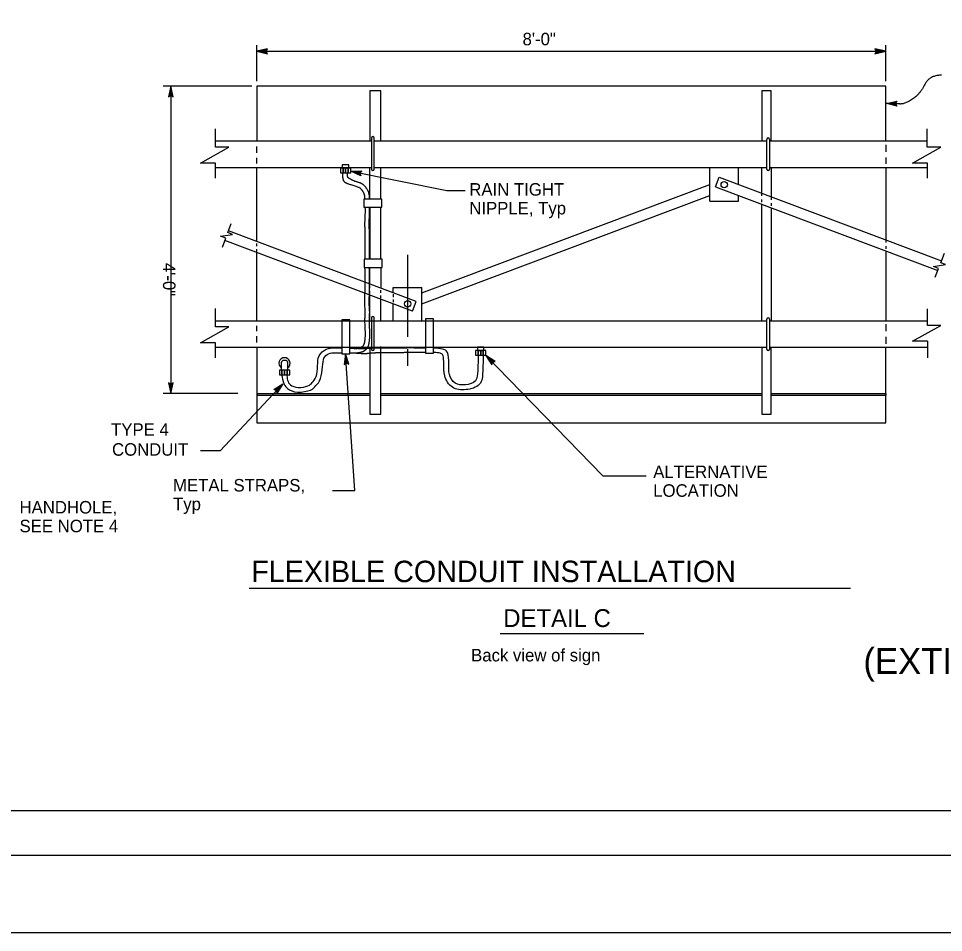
# Model space of a CAD drawing. Extents: x -894 to 866, y -472 to 714.
# Drawn here: x -160 to 358, y -472 to 39 of the extents above; entities that cross this region are included whole.
import ezdxf

# ---------------------------------------------------------------- set-up
doc = ezdxf.new("R2010")
doc.units = 0
for name, color, linetype in [('47 Electrical', 7, 'Continuous'), ('5 Exist Utils', 7, 'Continuous'), ('56 Stage 3 Anno', 7, 'Continuous'), ('57 Undefined', 7, 'Continuous'), ('60 Nongeo Data', 7, 'Continuous'), ('border_INSIDE-BORDER-anno', 7, 'Continuous'), ('border_PLOTTING-ELEMENTS', 7, 'Continuous'), ('border_rw_22x34_Cut_Lines', 7, 'Continuous'), ('border_SHEET', 7, 'Continuous')]:
    doc.layers.add(name, color=color, linetype=linetype)

msp = doc.modelspace()

# ---------------------------------------------------------------- linework, layer by layer
at = {"layer": '47 Electrical'}
for p, q in [((25.11, -44.85), (21.47, -44.85)), ((97.05, -144.89), (97.05, -144.89)), ((-9.02, -157.85), (-12.66, -157.85))]:
    msp.add_line(p, q, dxfattribs=at)
for points in [[(21.85, -47.43), (21.85, -44.85), (20.41, -44.85), (20.41, -47.43)], [(23.29, -47.43), (23.29, -44.85), (21.85, -44.85), (21.85, -47.43)], [(24.73, -47.43), (24.73, -44.85), (23.29, -44.85), (23.29, -47.43)], [(26.18, -47.43), (26.18, -44.85), (24.73, -44.85), (24.73, -47.43)], [(72.44, -128.98), (67.93, -128.98), (67.93, -148.27), (72.44, -148.27)], [(101.75, -146.85), (95.99, -146.85), (95.99, -149.43), (101.75, -149.43)], [(100.69, -146.73), (100.69, -144.89), (97.05, -144.89), (97.05, -146.73)], [(-12.28, -160.43), (-12.28, -157.85), (-13.72, -157.85), (-13.72, -160.43)], [(-10.84, -160.43), (-10.84, -157.85), (-12.28, -157.85), (-12.28, -160.43)], [(-9.4, -160.43), (-9.4, -157.85), (-10.84, -157.85), (-10.84, -160.43)], [(-7.96, -160.43), (-7.96, -157.85), (-9.4, -157.85), (-9.4, -160.43)]]:
    msp.add_lwpolyline(points, close=True, dxfattribs=at)
for points in [[(20.41, -45.25), (20.41, -47.02)], [(21.44, -44.85), (20.82, -44.85)], [(25.11, -44.85), (25.11, -42.89), (21.47, -42.89), (21.47, -44.85)], [(21.85, -45.25), (21.85, -47.02)], [(21.85, -47.02), (21.85, -45.25)], [(22.88, -44.85), (22.26, -44.85)], [(23.29, -45.25), (23.29, -47.02)], [(23.29, -47.02), (23.29, -45.25)], [(24.33, -44.85), (23.7, -44.85)], [(24.73, -45.25), (24.73, -47.02)], [(24.73, -47.02), (24.73, -45.25)], [(25.77, -44.85), (25.14, -44.85)], [(26.18, -47.02), (26.18, -45.25)], [(20.82, -47.43), (21.44, -47.43)], [(22.26, -47.43), (22.88, -47.43)], [(23.7, -47.43), (24.33, -47.43)], [(25.14, -47.43), (25.77, -47.43)], [(95.99, -147.26), (95.99, -149.02)], [(97.02, -146.85), (96.39, -146.85)], [(96.39, -149.43), (97.02, -149.43)], [(97.43, -149.02), (97.43, -147.26)], [(97.43, -147.26), (97.43, -149.02)], [(98.46, -146.85), (97.84, -146.85)], [(97.84, -149.43), (98.46, -149.43)], [(98.87, -147.26), (98.87, -149.02)], [(98.87, -149.02), (98.87, -147.26)], [(99.9, -146.85), (99.28, -146.85)], [(99.28, -149.43), (99.9, -149.43)], [(100.31, -147.26), (100.31, -149.02)], [(100.31, -149.02), (100.31, -147.26)], [(101.35, -146.85), (100.72, -146.85)], [(100.72, -149.43), (101.35, -149.43)], [(101.75, -149.02), (101.75, -147.26)], [(-12.66, -153.71), (-12.66, -157.85)], [(-10.38, -152.35), (-11.3, -152.35)], [(-9.02, -157.85), (-9.02, -153.71)], [(-13.72, -158.26), (-13.72, -160.02)], [(-12.69, -157.85), (-13.31, -157.85)], [(-12.28, -158.26), (-12.28, -160.02)], [(-12.28, -160.02), (-12.28, -158.26)], [(-11.25, -157.85), (-11.87, -157.85)], [(-10.84, -158.26), (-10.84, -160.02)], [(-10.84, -160.02), (-10.84, -158.26)], [(-9.81, -157.85), (-10.43, -157.85)], [(-9.4, -158.26), (-9.4, -160.02)], [(-9.4, -160.02), (-9.4, -158.26)], [(-8.36, -157.85), (-8.99, -157.85)], [(-7.96, -160.02), (-7.96, -158.26)], [(-13.31, -160.43), (-12.69, -160.43)], [(-11.87, -160.43), (-11.25, -160.43)], [(-10.43, -160.43), (-9.81, -160.43)], [(-8.99, -160.43), (-8.36, -160.43)]]:
    msp.add_lwpolyline(points, dxfattribs=at)
for centre, radius, start, end in [((20.82, -45.25), 0.408, 90, 180), ((21.44, -45.25), 0.408, 0, 90), ((22.26, -45.25), 0.408, 90, 180), ((22.88, -45.25), 0.408, 0, 90), ((23.7, -45.25), 0.408, 90, 180), ((24.33, -45.25), 0.408, 0, 90), ((25.14, -45.25), 0.408, 90, 180), ((25.77, -45.25), 0.408, 0, 90), ((20.82, -47.02), 0.408, 180, 270), ((21.44, -47.02), 0.408, 270, 0), ((22.26, -47.02), 0.408, 180, 270), ((22.88, -47.02), 0.408, 270, 0), ((23.7, -47.02), 0.408, 180, 270), ((24.33, -47.02), 0.408, 270, 0), ((25.14, -47.02), 0.408, 180, 270), ((25.77, -47.02), 0.408, 270, 0), ((96.39, -147.26), 0.408, 90, 180), ((96.39, -149.02), 0.408, 180, 270), ((97.02, -147.26), 0.408, 0, 90), ((97.02, -149.02), 0.408, 270, 0), ((97.84, -147.26), 0.408, 90, 180), ((97.84, -149.02), 0.408, 180, 270), ((98.46, -147.26), 0.408, 0, 90), ((98.46, -149.02), 0.408, 270, 0), ((99.28, -147.26), 0.408, 90, 180), ((99.28, -149.02), 0.408, 180, 270), ((99.9, -147.26), 0.408, 0, 90), ((99.9, -149.02), 0.408, 270, 0), ((100.72, -147.26), 0.408, 90, 180), ((100.72, -149.02), 0.408, 180, 270), ((101.35, -147.26), 0.408, 0, 90), ((101.35, -149.02), 0.408, 270, 0), ((-10.88, -153.91), 3.1, 306.8173, 234.8541), ((-11.3, -153.71), 1.36, 90, 180), ((-10.38, -153.71), 1.36, 0, 90), ((-13.31, -158.26), 0.408, 90, 180), ((-13.31, -160.02), 0.408, 180, 270), ((-12.69, -158.26), 0.408, 0, 90), ((-12.69, -160.02), 0.408, 270, 0), ((-11.87, -158.26), 0.408, 90, 180), ((-11.87, -160.02), 0.408, 180, 270), ((-11.25, -158.26), 0.408, 0, 90), ((-11.25, -160.02), 0.408, 270, 0), ((-10.43, -158.26), 0.408, 90, 180), ((-10.43, -160.02), 0.408, 180, 270), ((-9.81, -158.26), 0.408, 0, 90), ((-9.81, -160.02), 0.408, 270, 0), ((-8.99, -158.26), 0.408, 90, 180), ((-8.99, -160.02), 0.408, 180, 270), ((-8.36, -158.26), 0.408, 0, 90), ((-8.36, -160.02), 0.408, 270, 0)]:
    msp.add_arc(centre, radius, start, end, dxfattribs=at)
for points, degree in [([(34.09, -62.07), (34.1, -59.55), (32.47, -56.9), (30.98, -55.53), (25.21, -53.8), (22.71, -52.79), (21.68, -50.53), (21.71, -47.37)], 2), ([(36.71, -62.09), (36.72, -58.82), (34.51, -55.22), (32.35, -53.23), (28.25, -52.14), (25.51, -50.59), (24.3, -49.97), (24.32, -47.39)], 2), ([(34.14, -66.66), (34.22, -68.55), (34.09, -70.8), (34.22, -72.05), (33.72, -76.35), (34.18, -77.95), (34.1, -81.17), (34.04, -95.67)], 3), ([(36.47, -66.66), (36.5, -68.8), (36.4, -70.78), (36.53, -72.06), (36.05, -76.15), (36.48, -77.65), (36.39, -81.33), (36.4, -95.7)], 3), ([(33.95, -100.19), (34.21, -110.73), (33.69, -119.84), (34.15, -125.09), (33.95, -127.65), (33.95, -132.86), (34.28, -137.53), (33.95, -141.84), (33.39, -143.82), (32.13, -145.23), (29.92, -145.75), (28.62, -145.83), (28.23, -145.75), (27.19, -145.75), (25.65, -145.55)], 2), ([(36.34, -100.34), (36.71, -110.8), (36.2, -119.8), (36.66, -125.07), (36.45, -127.75), (36.45, -132.77), (36.79, -137.53), (36.43, -142.22), (35.77, -145.05), (33.42, -147.49), (30.21, -148.24), (28.62, -148.24), (28.23, -148.24), (27.19, -148.24), (25.71, -148.26)], 2), ([(-12.27, -160.15), (-12.4, -160.5), (-11.85, -164.6), (-9.9, -168.12), (-4.01, -170.84), (4.78, -168.97), (6.44, -166.63), (9.7, -163.24), (10.44, -155.36), (10.79, -150.76), (13.55, -148.15), (17.46, -148.08), (19.89, -147.98), (21.09, -148.16)], 3), ([(-9.4, -160.48), (-9.64, -160.97), (-9.27, -163.74), (-7.98, -166.05), (-3.69, -168.03), (3.2, -166.56), (4.37, -164.91), (7.12, -162.05), (7.76, -155.27), (7.6, -149.4), (12.57, -145.52), (17.17, -145.28), (19.9, -145.3), (20.75, -145.3)], 3), ([(67.92, -147.95), (64.29, -147.93), (60.8, -147.93), (57.21, -147.9), (53.66, -148.17), (48.56, -148.13), (46.12, -148.17), (43.52, -148.03), (41.78, -148.07), (36.02, -148.43), (35.3, -148.6), (33.75, -148.58), (32.02, -148.58), (30.66, -148.44), (29.54, -148.39), (28.97, -148.35), (25.62, -148.3)], 2), ([(67.95, -145.54), (62.64, -145.54), (60.83, -145.27), (58.31, -145.37), (53.54, -145.5), (49.08, -145.5), (46.19, -145.5), (41.99, -145.56), (39.87, -145.36), (36.22, -145.67), (35.54, -145.71), (33.79, -145.92), (32.88, -145.82), (30.86, -145.78), (29.7, -145.73), (29.09, -145.69), (25.65, -145.64)], 2), ([(97.43, -149.43), (97.39, -154.14), (97.23, -158.09), (96.94, -164.54), (90.21, -166.4), (84.13, -165.83), (80.76, -160.16), (81.14, -154.27), (80.71, -146.86), (77.66, -145.98), (74.62, -145.48), (72.47, -145.51)], 3), ([(100.23, -149.45), (100.19, -154.21), (100.03, -158.21), (99.65, -166.7), (90.46, -169.24), (82.45, -168.48), (77.91, -160.85), (78.33, -154.26), (78.03, -148.94), (76.29, -148.24), (74.43, -147.96), (72.48, -147.9)], 3)]:
    msp.add_open_spline(points, degree=degree, dxfattribs=at)
at = {"layer": '5 Exist Utils'}
for p, q in [((-26.38, 20.63), (-26.38, 20.63)), ((-26.38, 1.14), (-26.38, 1.14)), ((-26.38, 1.14), (-26.38, 1.14)), ((325.4, 1.14), (325.4, 1.14)), ((-74.5, -170.79), (-74.5, -170.79)), ((-26.38, -170.79), (-26.38, -170.79))]:
    msp.add_line(p, q, dxfattribs=at)
at = {"layer": '56 Stage 3 Anno'}
for p, q in [((-26.38, 3.98), (-26.38, 24.1)), ((-20.38, 21.97), (-26.38, 20.63)), ((-20.6, 21.62), (-25, 20.63)), ((-20.83, 21.26), (-23.62, 20.64)), ((-21.01, 20.91), (-22.24, 20.64)), ((-21.18, 20.63), (-20.38, 21.97)), ((-20.38, 21.97), (-20.38, 21.97)), ((325.4, 20.63), (319.4, 21.96)), ((319.4, 21.96), (319.4, 21.96)), ((319.4, 21.96), (320.2, 20.63)), ((324.01, 20.64), (319.64, 21.6)), ((322.64, 20.63), (319.81, 21.26)), ((321.26, 20.63), (320.05, 20.9)), ((325.4, 3.98), (325.4, 24.1)), ((-26.38, 20.63), (325.4, 20.63)), ((-26.38, 20.63), (-26.38, 20.63)), ((-26.38, 20.63), (-20.38, 19.3)), ((-24.99, 20.63), (-20.62, 19.66)), ((-23.62, 20.64), (-20.8, 20.01)), ((-22.24, 20.64), (-21.03, 20.37)), ((-20.38, 19.3), (-21.18, 20.63)), ((-20.38, 19.3), (-20.38, 19.3)), ((320.2, 20.63), (319.4, 19.29)), ((319.4, 19.29), (325.4, 20.63)), ((319.4, 19.29), (319.4, 19.29)), ((319.62, 19.65), (324.02, 20.63)), ((319.85, 20.01), (322.64, 20.63)), ((320.03, 20.36), (321.26, 20.63)), ((325.4, 20.63), (325.4, 20.63)), ((-29.22, 1.14), (-78.74, 1.14)), ((-74.5, 1.14), (-75.83, -4.86)), ((-74.5, 1.14), (-74.5, -170.79)), ((-73.16, -4.86), (-74.5, 1.14)), ((-74.5, 1.14), (-74.5, 1.14)), ((-75.83, -4.86), (-74.5, -4.06)), ((-75.83, -4.86), (-75.83, -4.86)), ((-74.5, -0.25), (-75.47, -4.62)), ((-74.49, -1.62), (-75.12, -4.44)), ((-74.49, -3), (-74.76, -4.21)), ((-73.51, -4.64), (-74.5, -0.24)), ((-74.5, -4.06), (-73.16, -4.86)), ((-73.87, -4.41), (-74.49, -1.62)), ((-74.22, -4.23), (-74.49, -3)), ((-73.16, -4.86), (-73.16, -4.86)), ((106.91, -152.96), (101.75, -149.6)), ((101.75, -149.6), (101.75, -149.6)), ((101.75, -149.6), (105, -154.82)), ((106.5, -153.05), (102.72, -150.59)), ((102.72, -150.6), (105.09, -154.4)), ((106.08, -153.13), (103.69, -151.58)), ((103.69, -151.58), (105.22, -154.03)), ((105.71, -153.25), (104.65, -152.56)), ((104.65, -152.56), (105.31, -153.62)), ((105, -154.82), (105.39, -153.32)), ((105, -154.82), (105, -154.82)), ((105.39, -153.32), (106.91, -152.96)), ((106.91, -152.96), (106.91, -152.96)), ((-74.5, -165.59), (-75.84, -164.79)), ((-75.84, -164.79), (-75.84, -164.79)), ((-75.84, -164.79), (-74.5, -170.79)), ((-75.48, -165.01), (-74.5, -169.41)), ((-75.12, -165.24), (-74.5, -168.03)), ((-74.77, -165.42), (-74.5, -166.64)), ((-74.5, -170.79), (-73.17, -164.79)), ((-73.17, -164.79), (-74.5, -165.59)), ((-74.5, -168.03), (-73.87, -165.2)), ((-74.5, -166.64), (-74.23, -165.44)), ((-74.49, -169.4), (-73.53, -165.02)), ((-73.17, -164.79), (-73.17, -164.79)), ((-36.91, -170.79), (-78.74, -170.79)), ((-74.5, -170.79), (-74.5, -170.79))]:
    msp.add_line(p, q, dxfattribs=at)
for points in [[(331.67, -9.99), (325.76, -8.67), (331.67, -7.37), (331.46, -7.71), (327.13, -8.67), (331.46, -9.64), (331.25, -9.29), (328.48, -8.68), (331.25, -8.06), (331.04, -8.41), (329.84, -8.68), (331.04, -8.95), (330.88, -8.67), (331.67, -7.37), (330.88, -8.67)], [(31.83, -48.99), (26.3, -46.53), (32.35, -46.41), (32.08, -46.72), (27.65, -46.8), (31.7, -48.61), (31.56, -48.22), (28.97, -47.07), (31.8, -47.02), (31.53, -47.32), (30.3, -47.34), (31.43, -47.84), (31.32, -47.54), (32.35, -46.41), (31.32, -47.54)], [(25.03, -154.44), (23.28, -148.64), (22.41, -154.63), (22.74, -154.4), (23.37, -150.01), (24.66, -154.25), (24.3, -154.07), (23.48, -151.36), (23.07, -154.16), (23.41, -153.92), (23.58, -152.71), (23.94, -153.89), (23.66, -153.75), (22.41, -154.63), (23.66, -153.75)], [(-16.89, -168.59), (-11.74, -165.4), (-15.05, -170.47), (-15.14, -170.07), (-12.72, -166.36), (-16.49, -168.7), (-16.1, -168.8), (-13.69, -167.3), (-15.24, -169.68), (-15.33, -169.28), (-14.66, -168.26), (-15.71, -168.9), (-15.4, -168.98), (-15.05, -170.47), (-15.4, -168.98)]]:
    msp.add_lwpolyline(points, close=True, dxfattribs=at)
for points in [[(26.3, -46.53), (80.01, -57.33), (90.11, -57.33)], [(57.97, -93.19), (57.97, -139.19)], [(16.02, -225.09), (28.47, -225.09), (23.28, -148.64)], [(57.97, -146.09), (57.97, -155.29)], [(101.75, -149.6), (167.16, -216.91), (191.37, -216.91)], [(-11.74, -165.4), (-46.92, -202.92), (-57.79, -202.92)]]:
    msp.add_lwpolyline(points, dxfattribs=at)
msp.add_open_spline([(356.69, 7.26), (349.86, 7.26), (344.54, -3.36), (336.01, -9.05), (330.69, -8.67), (325.76, -8.67)], degree=2, dxfattribs=at)
at = {"layer": '57 Undefined'}
for p, q in [((-30.68, -279.74), (305.78, -279.74)), ((109.84, -305.12), (190.06, -305.12))]:
    msp.add_line(p, q, dxfattribs=at)
at = {"layer": '60 Nongeo Data'}
for p, q in [((-26.38, -36.14), (-26.38, -32.56)), ((325.4, -31.79), (325.4, -35.59)), ((-26.38, -42.11), (-26.38, -38.91)), ((325.4, -38.76), (325.4, -42.28)), ((-26.38, -85.83), (-26.38, -44.52)), ((227.02, -63.18), (227.02, -44.78)), ((243.12, -53.94), (243.12, -44.78)), ((325.4, -44.52), (325.4, -86.42)), ((230.29, -55.25), (232.32, -49.87)), ((232.32, -49.87), (356.58, -96.67)), ((66.02, -114.57), (227.02, -53.94)), ((230.29, -55.25), (354.57, -102.06)), ((66.02, -120.72), (227.02, -60.08)), ((243.12, -63.18), (243.12, -60.08)), ((227.02, -63.18), (243.12, -63.18)), ((256.03, -130.12), (256.03, -64.94)), ((261.32, -66.93), (261.32, -130.12)), ((62.75, -119.4), (-42.23, -79.87)), ((60.72, -124.79), (-44.23, -85.26)), ((-26.38, -130.12), (-26.38, -91.98)), ((325.4, -91.07), (325.4, -130.12)), ((49.92, -111.48), (66.02, -111.48)), ((49.92, -114.57), (49.92, -111.48)), ((66.02, -129.88), (66.02, -111.48)), ((49.92, -129.88), (49.92, -120.72)), ((60.72, -124.79), (62.75, -119.4)), ((-26.38, -136), (-26.38, -132.91)), ((260.46, -130.12), (348.7, -130.12)), ((325.4, -132.14), (325.4, -136.02)), ((-26.38, -142.37), (-26.38, -138.83)), ((325.4, -139.15), (325.4, -143.14)), ((348.7, -141.52), (348.7, -150.91)), ((-26.38, -170.79), (-26.38, -172.01)), ((325.4, -170.79), (325.4, -172.01))]:
    msp.add_line(p, q, dxfattribs=at)
for points in [[(325.4, -29.49), (325.4, 1.14), (-26.38, 1.14), (-26.38, -29.49)], [(43.06, -29.49), (43.06, -1.53), (36.86, -1.53), (36.86, -29.49)], [(261.32, -29.49), (261.32, -1.51), (256.03, -1.51), (256.03, -29.49)], [(-49.49, -50.34), (-49.49, -41.95), (-57.88, -41.95), (-41.95, -32.96), (-49.53, -32.96), (-49.53, -22.73)], [(348.7, -50.34), (348.7, -41.95), (340.31, -41.95), (356.25, -32.96), (348.66, -32.96), (348.66, -22.73)], [(-49.53, -29.49), (-49.53, -29.49), (21.12, -29.49)], [(21.12, -29.49), (37.72, -29.49)], [(37.72, -27.91), (37.72, -31.88)], [(39.31, -45.35), (39.31, -31.6), (39.31, -27.91)], [(39.31, -29.49), (43.06, -29.49)], [(42.64, -29.49), (67.66, -29.49)], [(67.66, -29.49), (258.86, -29.49)], [(258.86, -45.35), (258.86, -32.4), (258.86, -28.67)], [(260.46, -28.67), (260.46, -31.99)], [(260.46, -29.49), (348.7, -29.49), (348.7, -29.49)], [(37.72, -31.88), (37.72, -45.35)], [(260.46, -31.99), (260.46, -45.35)], [(37.72, -44.52), (-49.49, -44.52), (-49.49, -44.52)], [(36.86, -62.08), (36.86, -44.52)], [(43.17, -44.52), (39.31, -44.52)], [(258.86, -44.52), (43.06, -44.52)], [(43.06, -62.08), (43.06, -44.52)], [(256.03, -60.3), (256.03, -44.52)], [(348.7, -44.52), (348.7, -44.52), (260.46, -44.52)], [(261.32, -44.52), (261.32, -62.48)], [(36.86, -66.79), (36.86, -95.72)], [(43.06, -95.79), (43.06, -66.72)], [(256.03, -63.8), (256.03, -62.22)], [(261.32, -64.27), (261.32, -65.77)], [(-45.57, -88.89), (-43.73, -83.98), (-46.68, -82.87), (-39.9, -81.81), (-42.57, -80.81), (-40.68, -75.77)], [(-26.38, -88.33), (-26.38, -86.89)], [(-26.38, -91.43), (-26.38, -90.02)], [(325.4, -88.37), (325.4, -89.95)], [(353.16, -105.84), (355.02, -100.87), (352.07, -99.77), (358.85, -98.71), (356.19, -97.71), (358.23, -92.25)], [(36.86, -109.53), (36.86, -100.29)], [(43.06, -100.36), (43.06, -111.92)], [(36.86, -111.84), (36.86, -110.37)], [(36.86, -114.81), (36.86, -113.33)], [(43.06, -114.47), (43.06, -113)], [(36.86, -130.12), (36.86, -115.98)], [(43.06, -117.44), (43.06, -115.95)], [(43.06, -130.12), (43.06, -118.13)], [(49.92, -115.24), (49.92, -116.93)], [(49.92, -118.24), (49.92, -119.79)], [(-49.49, -150.97), (-49.49, -142.58), (-57.88, -142.58), (-41.94, -133.6), (-49.53, -133.6), (-49.53, -123.36)], [(348.7, -141.52), (348.7, -141.52), (340.31, -141.52), (356.23, -132.71), (348.7, -132.71), (348.7, -123.38)], [(37.72, -128.54), (37.72, -132.51)], [(39.31, -145.98), (39.31, -132.23), (39.31, -128.54)], [(258.86, -145.98), (258.86, -133.03), (258.86, -129.3)], [(260.46, -129.3), (260.46, -132.62)], [(-49.53, -130.12), (-49.53, -130.12), (43.06, -130.12)], [(37.72, -132.51), (37.72, -145.98)], [(43.06, -130.12), (258.86, -130.12)], [(260.46, -132.62), (260.46, -145.98)], [(36.86, -145.31), (36.86, -182.35), (43.06, -182.35), (43.06, -144.6)], [(43.06, -145.15), (-49.49, -145.15), (-49.49, -145.15)], [(-26.38, -145.15), (-26.38, -170.79), (36.86, -170.79)], [(258.86, -145.15), (43.06, -145.15)], [(256.03, -145.15), (256.03, -182.36), (261.32, -182.36), (261.32, -145.15)], [(348.7, -145.15), (348.7, -145.15), (260.46, -145.15)], [(261.32, -170.79), (325.4, -170.79), (325.4, -145.15)], [(36.86, -172.01), (-26.38, -172.01), (-26.38, -187.17), (325.4, -187.17), (325.4, -172.01), (261.32, -172.01)], [(43.06, -170.79), (256.03, -170.79)], [(256.03, -172.01), (43.06, -172.01)]]:
    msp.add_lwpolyline(points, dxfattribs=at)
for points in [[(33.58, -62.14), (33.58, -66.64), (43.51, -66.64), (43.51, -62.14)], [(33.72, -95.72), (33.72, -100.27), (43.8, -100.27), (43.8, -95.72)], [(25.62, -129.58), (21.12, -129.58), (21.12, -148.64), (25.62, -148.64)]]:
    msp.add_lwpolyline(points, close=True, dxfattribs=at)
for centre in [(235.07, -54.01), (58, -120.7)]:
    msp.add_circle(centre, 1.78, dxfattribs=at)
for centre, start, end in [((38.51, -27.91), 0, 180), ((259.66, -28.67), 0, 180), ((38.51, -45.35), 180, 0), ((259.66, -45.35), 180, 0), ((38.51, -128.54), 0, 180), ((259.66, -129.3), 0, 180), ((38.51, -145.98), 180, 0), ((259.66, -145.98), 180, 0)]:
    msp.add_arc(centre, 0.797, start, end, dxfattribs=at)
at = {"layer": 'border_PLOTTING-ELEMENTS'}
for points in [[(-894.04, -472.44), (865.96, -472.44), (865.96, 713.56), (-894.04, 713.56)], [(-864.04, 670.56), (835.96, 670.56), (835.96, -429.44), (-864.04, -429.44)]]:
    msp.add_lwpolyline(points, close=True, dxfattribs=at)
at = {"layer": 'border_rw_22x34_Cut_Lines'}
msp.add_lwpolyline([(-864.04, 670.56), (835.96, 670.56), (835.96, -429.44), (-864.04, -429.44)], close=True, dxfattribs=at)
at = {"layer": 'border_SHEET'}
msp.add_line((810.96, -404.44), (-814.04, -404.44), dxfattribs=at)

# ---------------------------------------------------------------- texts
at = {"layer": '57 Undefined'}
for s, height, p in [('8\'-0"', 7, (122.28, 23.99)), ('RAIN TIGHT', 7, (92.5, -60.15)), ('NIPPLE, Typ', 7, (92.5, -70.65)), ('TYPE 4 ', 7, (-107.87, -194.53)), ('CONDUIT', 7, (-107.35, -205.65)), ('ALTERNATIVE', 7, (195.37, -218.14)), ('METAL STRAPS,', 7, (-73.22, -225.68)), ('LOCATION', 7, (195.37, -228.64)), ('HANDHOLE,', 7, (-159.08, -237.99)), ('Typ', 7, (-73.22, -236.18)), ('SEE NOTE 4', 7, (-159.08, -248.49)), ('FLEXIBLE CONDUIT INSTALLATION', 12, (-29.46, -276.4)), ('DETAIL C', 10, (111.48, -301.52)), ('Back view of sign', 7, (93.51, -320.76))]:
    msp.add_text(s, height=height, dxfattribs=at).set_placement(p)
msp.add_text('4\'-0"', height=7, rotation=270, dxfattribs=at).set_placement((-78.85, -97.76))
at = {"layer": 'border_INSIDE-BORDER-anno'}
msp.add_text('(EXTINGUISHABLE MESSAGE SIGN', height=14.5, dxfattribs=at).set_placement((312.92, -327.76))

doc.saveas('drawing.dxf')
